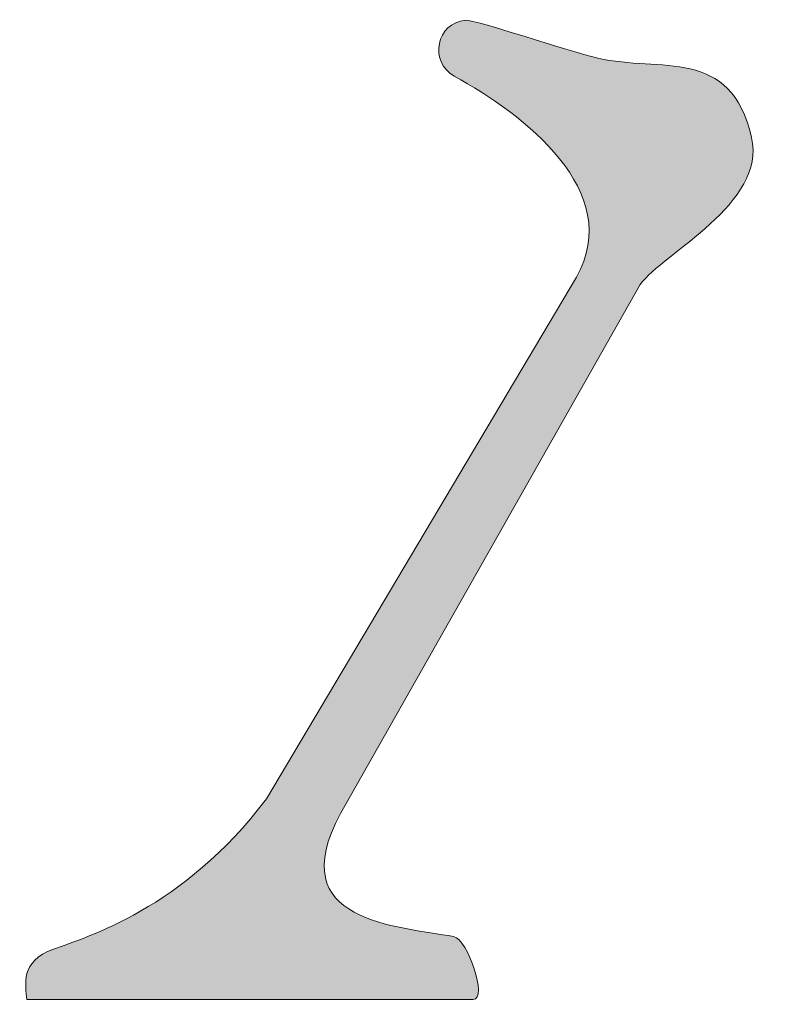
# Model space of a CAD drawing. Header units: millimetres. Extents: x 255 to 338, y -139 to -29.
import ezdxf

# ---------------------------------------------------------------- set-up
doc = ezdxf.new("R2010")
doc.units = ezdxf.units.MM
doc.header["$MEASUREMENT"] = 0
doc.layers.add('Raven', color=7, linetype='Continuous', lineweight=0)

msp = doc.modelspace()

# ---------------------------------------------------------------- hatches: boundary and pattern name
at = {"layer": 'Raven', "transparency": 33554687}
h = msp.add_hatch(color=4, dxfattribs=at)
edge = h.paths.add_edge_path()
edge.add_spline(control_points=[(255.44, -138.62), (255.3, -137.02), (254.62, -134.35), (258.42, -132.98), (262.01, -131.69), (273.01, -128.48), (282.31, -116.12), (282.31, -116.12), (317.09, -57.61), (317.09, -57.61), (322.56, -48.01), (311.18, -39.36), (303.38, -35.06), (300.51, -33.47), (301.39, -29.05), (304.67, -28.81), (305.76, -28.73), (316.09, -32.25), (319.51, -33.05), (326.43, -34.68), (334.46, -31.7), (336.75, -41.95), (338.41, -49.39), (326.91, -54.84), (324.23, -58.45), (324.23, -58.45), (290.64, -117.77), (290.64, -117.77), (283.95, -130.01), (297.11, -130.41), (303.32, -131.57), (304.9, -131.86), (307.19, -138.58), (305.51, -138.62), (305.51, -138.62), (255.44, -138.62), (255.44, -138.62)], knot_values=[0, 0, 0, 0, 1, 1, 1, 2, 2, 2, 3, 3, 3, 4, 4, 4, 5, 5, 5, 6, 6, 6, 7, 7, 7, 8, 8, 8, 9, 9, 9, 10, 10, 10, 11, 11, 11, 12, 12, 12, 12], degree=3, periodic=0)

# ---------------------------------------------------------------- linework, layer by layer
at = {"layer": 'Raven'}
msp.add_open_spline([(255.44, -138.62), (255.3, -137.02), (254.62, -134.35), (258.42, -132.98), (262.01, -131.69), (273.01, -128.48), (282.31, -116.12), (282.31, -116.12), (317.09, -57.61), (317.09, -57.61), (322.56, -48.01), (311.18, -39.36), (303.38, -35.06), (300.51, -33.47), (301.39, -29.05), (304.67, -28.81), (305.76, -28.73), (316.09, -32.25), (319.51, -33.05), (326.43, -34.68), (334.46, -31.7), (336.75, -41.95), (338.41, -49.39), (326.91, -54.84), (324.23, -58.45), (324.23, -58.45), (290.64, -117.77), (290.64, -117.77), (283.95, -130.01), (297.11, -130.41), (303.32, -131.57), (304.9, -131.86), (307.19, -138.58), (305.51, -138.62), (305.51, -138.62), (255.44, -138.62), (255.44, -138.62)], degree=3, knots=[0, 0, 0, 0, 1, 1, 1, 2, 2, 2, 3, 3, 3, 4, 4, 4, 5, 5, 5, 6, 6, 6, 7, 7, 7, 8, 8, 8, 9, 9, 9, 10, 10, 10, 11, 11, 11, 12, 12, 12, 12], dxfattribs=at)

doc.saveas('drawing.dxf')
